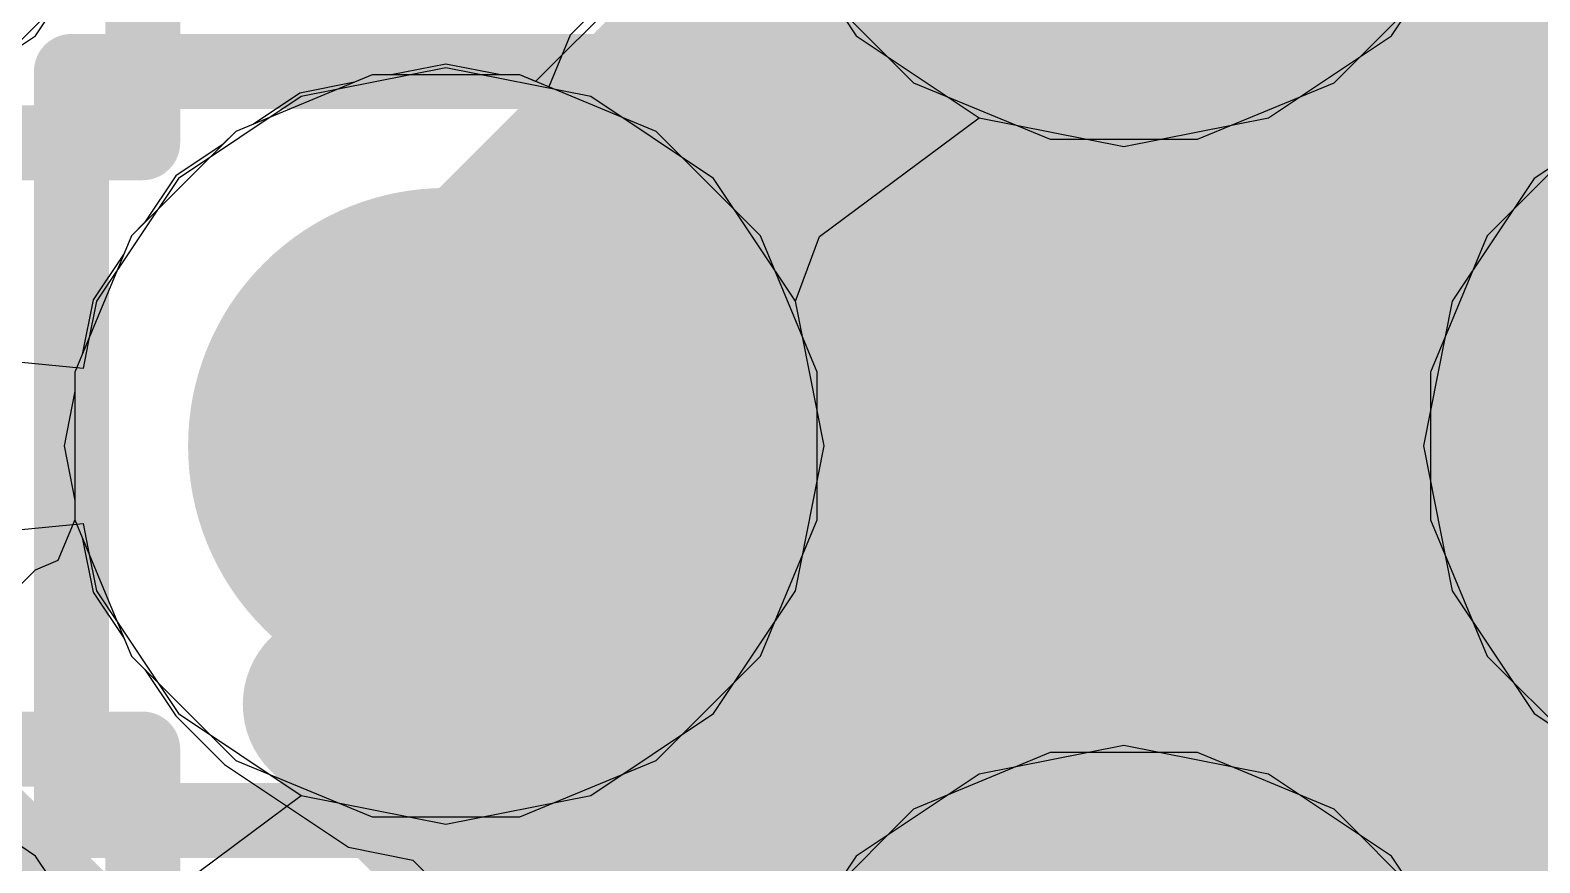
# Model space of a CAD drawing. Header units: inches. Extents: x -6 to 284, y -12 to 154.
# Drawn here: x 52.287 to 53.311, y 5.695 to 6.26 of the extents above; entities that cross this region are included whole.
import ezdxf

# ---------------------------------------------------------------- set-up
doc = ezdxf.new("R2010")
doc.units = ezdxf.units.IN
for name, color, linetype in [('Bottom Layer', 5, 'Continuous'), ('Bottom Overlay', 54, 'Continuous'), ('Bottom Paste', 16, 'Continuous'), ('Bottom Solder', 6, 'Continuous'), ('Drill Drawing', 1, 'Continuous'), ('GND-1', 16, 'Continuous'), ('GND-2', 90, 'Continuous'), ('GND-3', 216, 'Continuous'), ('GND-4', 54, 'Continuous'), ('PWR-1', 156, 'Continuous'), ('PWR-2', 130, 'Continuous'), ('Signal L1', 76, 'Continuous'), ('Signal L2', 6, 'Continuous'), ('Top Layer', 1, 'Continuous'), ('Top Paste', 8, 'Continuous'), ('Top Solder', 216, 'Continuous'), ('Via Holes', 16, 'Continuous')]:
    doc.layers.add(name, color=color, linetype=linetype)

# ---------------------------------------------------------------- blocks, each defined once
blk = doc.blocks.new('BGA_565_15_5_14_4__132')
at = {"layer": 'Top Layer'}
h = blk.add_hatch(color=1, dxfattribs=at)
edge = h.paths.add_edge_path()
edge.add_arc((2.9250005, 0.32500062), 0.12499848, 0, 360)
at = {"layer": 'Top Paste'}
h = blk.add_hatch(color=8, dxfattribs=at)
edge = h.paths.add_edge_path()
edge.add_arc((2.9250005, 0.32500062), 0.12499848, 0, 360)
at = {"layer": 'Top Solder'}
h = blk.add_hatch(color=216, dxfattribs=at)
edge = h.paths.add_edge_path()
edge.add_arc((2.9250005, 0.32500062), 0.17499838, 0, 360)
blk = doc.blocks.new('CAP_0201_B_374')
at = {"layer": 'Bottom Overlay'}
blk.add_lwpolyline([(-0.2032, -0.2286, 0.127, 0.127, 0), (-0.5334, -0.2286, 0.127, 0.127, 0)], format="xyseb", dxfattribs=at)
blk = doc.blocks.new('C___0603_B_414')
at = {"layer": 'Bottom Layer'}
blk.add_hatch(color=5, dxfattribs=at).paths.add_polyline_path([(0.3810000000000001, -0.4445), (0.3809999999999999, 0.4445), (1.143, 0.4445), (1.143, -0.4445)])
at = {"layer": 'Bottom Paste'}
blk.add_hatch(color=16, dxfattribs=at).paths.add_polyline_path([(0.3810000000000001, -0.4445), (0.3809999999999999, 0.4445), (1.143, 0.4445), (1.143, -0.4445)])
at = {"layer": 'Bottom Solder'}
blk.add_hatch(color=6, dxfattribs=at).paths.add_polyline_path([(0.3210001200000001, -0.50449988), (0.3210001199999999, 0.5044998799999999), (1.20299988, 0.50449988), (1.20299988, -0.5044998799999999)])
at = {"layer": 'Bottom Overlay'}
blk.add_lwpolyline([(0.4571999999999999, -0.5334, 0.127, 0.127, 0), (1.2446, -0.5334, 0.127, 0.127, 0)], format="xyseb", dxfattribs=at)
blk.add_lwpolyline([(0.42545, -0.5334, 0.0635, 0.0635, 1), (0.4889499999999999, -0.5334, 0.0635, 0.0635, 1)], format="xyseb", close=True, dxfattribs=at)

msp = doc.modelspace()

# ---------------------------------------------------------------- hatches: boundary and pattern name
at = {"layer": 'Bottom Layer'}
h = msp.add_hatch(color=5, dxfattribs=at)
edge = h.paths.add_edge_path()
edge.add_arc((52.56933098, 5.977877299999999), 0.1499997, 0, 360)
at = {"layer": 'GND-1'}
h = msp.add_hatch(color=16, dxfattribs=at)
edge = h.paths.add_edge_path()
edge.add_arc((52.56933098, 5.977877299999999), 0.1499997, 0, 360)
at = {"layer": 'GND-2'}
h = msp.add_hatch(color=90, dxfattribs=at)
edge = h.paths.add_edge_path()
edge.add_arc((52.56933098, 5.977877299999999), 0.1499997, 0, 360)
at = {"layer": 'GND-3'}
h = msp.add_hatch(color=216, dxfattribs=at)
edge = h.paths.add_edge_path()
edge.add_arc((52.56933098, 5.977877299999999), 0.1499997, 0, 360)
at = {"layer": 'GND-4'}
h = msp.add_hatch(color=54, dxfattribs=at)
edge = h.paths.add_edge_path()
edge.add_arc((52.56933098, 5.977877299999999), 0.1499997, 0, 360)
at = {"layer": 'PWR-1'}
h = msp.add_hatch(color=156, dxfattribs=at)
edge = h.paths.add_edge_path()
edge.add_arc((52.56933098, 5.977877299999999), 0.1499997, 0, 360)
at = {"layer": 'PWR-2'}
h = msp.add_hatch(color=130, dxfattribs=at)
edge = h.paths.add_edge_path()
edge.add_arc((52.56933098, 5.977877299999999), 0.1499997, 0, 360)
at = {"layer": 'Signal L1'}
h = msp.add_hatch(color=76, dxfattribs=at)
edge = h.paths.add_edge_path()
edge.add_arc((52.56933098, 5.977877299999999), 0.1499997, 0, 360)
at = {"layer": 'Signal L2'}
h = msp.add_hatch(color=6, dxfattribs=at)
edge = h.paths.add_edge_path()
edge.add_arc((52.56933098, 5.977877299999999), 0.1499997, 0, 360)
at = {"layer": 'Top Layer'}
h = msp.add_hatch(color=1, dxfattribs=at)
edge = h.paths.add_edge_path()
edge.add_arc((52.56933098, 5.977877299999999), 0.1499997, 0, 360)
at = {"layer": 'Via Holes'}
h = msp.add_hatch(color=7, dxfattribs=at)
edge = h.paths.add_edge_path()
edge.add_arc((52.56933098, 5.977877299999999), 0.07499858, 0, 360)

# ---------------------------------------------------------------- linework, layer by layer
at = {"layer": 'Bottom Layer'}
for p, q in [((52.78179182, 6.37673604), (52.63009285999999, 6.22503708)), ((52.56933098, 6.23685316), (52.53224698, 6.229476999999999)), ((52.60641498, 6.229476999999999), (52.56933098, 6.23685316)), ((52.50730926, 6.22451638), (52.47022525999999, 6.217140219999999)), ((52.51928536, 6.229476999999999), (52.50730926, 6.22451638)), ((52.53224698, 6.229476999999999), (52.51928536, 6.229476999999999)), ((52.6193766, 6.229476999999999), (52.60641498, 6.229476999999999)), ((52.63009285999999, 6.22503708), (52.6193766, 6.229476999999999)), ((52.47022525999999, 6.217140219999999), (52.43878768, 6.19613442)), ((52.43878768, 6.19613442), (52.42681158, 6.1911738)), ((52.42681158, 6.1911738), (52.41764472, 6.182006939999999)), ((52.41764472, 6.182006939999999), (52.38620713999999, 6.16100114)), ((52.38620713999999, 6.16100114), (52.36520134, 6.129563559999999)), ((52.36520134, 6.129563559999999), (52.35603448, 6.1203967)), ((52.35603448, 6.1203967), (52.35107386, 6.1084206)), ((52.35107386, 6.1084206), (52.33006806, 6.076983019999999)), ((52.33006806, 6.076983019999999), (52.3226919, 6.03989902)), ((52.3226919, 6.03989902), (52.31773127999999, 6.02792292)), ((52.31773127999999, 6.02792292), (52.31773127999999, 6.0149613)), ((52.31773127999999, 6.0149613), (52.31035512, 5.977877299999999)), ((52.31035512, 5.977877299999999), (52.31773127999999, 5.940793299999999)), ((52.31773127999999, 5.940793299999999), (52.31773127999999, 5.92783168)), ((52.31773127999999, 5.92783168), (52.3226919, 5.91585558)), ((52.3226919, 5.91585558), (52.33006806, 5.87877158)), ((52.33006806, 5.87877158), (52.35107386, 5.847334)), ((52.35107386, 5.847334), (52.35603448, 5.8353579)), ((52.35603448, 5.8353579), (52.36520134, 5.826191039999999)), ((52.36520134, 5.826191039999999), (52.38620713999999, 5.79475346)), ((52.38620713999999, 5.79475346), (52.41912046, 5.761840139999999)), ((52.41912046, 5.761840139999999), (52.50313858, 5.70570106)), ((52.50313858, 5.70570106), (52.54678848, 5.69701934)), ((52.54678848, 5.69701934), (52.77859904, 5.465208779999999))]:
    msp.add_line(p, q, dxfattribs=at)
for points in [[(53.02895159999999, 6.43749792, 0.254, 0.254, 0), (53.10702358, 6.35942594, 0.254, 0.254, 0)], [(53.10702358, 5.94496398, 0.254, 0.254, 0), (53.10702358, 6.35942594, 0.254, 0.254, 0)], [(52.56933098, 5.977877299999999, 0.254, 0.254, 0), (52.6022443, 5.94496398, 0.254, 0.254, 0)], [(52.6022443, 5.94496398, 0.254, 0.254, 0), (53.10702358, 5.94496398, 0.254, 0.254, 0)], [(53.02895414, 5.86689454, 0.254, 0.254, 0), (53.10702358, 5.94496398, 0.254, 0.254, 0)], [(53.02895414, 5.51825922, 0.254, 0.254, 0), (53.02895414, 5.86689454, 0.254, 0.254, 0)]]:
    msp.add_lwpolyline(points, format="xyseb", dxfattribs=at)
for points in [[(53.04352357999999, 6.35942594, 0.127, 0.127, 1), (53.17052358, 6.35942594, 0.127, 0.127, 1)], [(53.04352357999999, 6.35942594, 0.127, 0.127, 1), (53.17052358, 6.35942594, 0.127, 0.127, 1)], [(52.50583097999999, 5.977877299999999, 0.127, 0.127, 1), (52.63283098, 5.977877299999999, 0.127, 0.127, 1)], [(52.5387443, 5.94496398, 0.127, 0.127, 1), (52.66574429999999, 5.94496398, 0.127, 0.127, 1)], [(52.5387443, 5.94496398, 0.127, 0.127, 1), (52.66574429999999, 5.94496398, 0.127, 0.127, 1)], [(53.04352357999999, 5.94496398, 0.127, 0.127, 1), (53.17052358, 5.94496398, 0.127, 0.127, 1)], [(53.04352357999999, 5.94496398, 0.127, 0.127, 1), (53.17052358, 5.94496398, 0.127, 0.127, 1)], [(53.04352357999999, 5.94496398, 0.127, 0.127, 1), (53.17052358, 5.94496398, 0.127, 0.127, 1)], [(52.96545414000001, 5.86689454, 0.127, 0.127, 1), (53.09245414, 5.86689454, 0.127, 0.127, 1)], [(52.96545414000001, 5.86689454, 0.127, 0.127, 1), (53.09245414, 5.86689454, 0.127, 0.127, 1)]]:
    msp.add_lwpolyline(points, format="xyseb", close=True, dxfattribs=at)
at = {"layer": 'Drill Drawing'}
for points in [[(52.36371035999999, 6.18349792, 0.0508, 0.0508, 0), (52.36371035999999, 6.691497919999999, 0.0508, 0.0508, 0)], [(52.7749516, 6.18349792, 0.0508, 0.0508, 0), (52.7749516, 6.691497919999999, 0.0508, 0.0508, 0)], [(53.2829516, 6.18349792, 0.0508, 0.0508, 0), (53.2829516, 6.691497919999999, 0.0508, 0.0508, 0)], [(52.31533098, 6.2318773, 0.0508, 0.0508, 0), (52.82333097999999, 6.2318773, 0.0508, 0.0508, 0)], [(52.31533098, 5.7238773, 0.0508, 0.0508, 0), (52.31533098, 6.2318773, 0.0508, 0.0508, 0)], [(52.82333097999999, 5.7238773, 0.0508, 0.0508, 0), (52.82333097999999, 6.2318773, 0.0508, 0.0508, 0)], [(53.23457221999999, 6.2318773, 0.0508, 0.0508, 0), (53.74257221999999, 6.2318773, 0.0508, 0.0508, 0)], [(53.23457221999999, 5.7238773, 0.0508, 0.0508, 0), (53.23457221999999, 6.2318773, 0.0508, 0.0508, 0)], [(51.85571035999999, 6.18349792, 0.0508, 0.0508, 0), (52.36371035999999, 6.18349792, 0.0508, 0.0508, 0)], [(52.7749516, 6.18349792, 0.0508, 0.0508, 0), (53.2829516, 6.18349792, 0.0508, 0.0508, 0)], [(51.85571035999999, 5.77225922, 0.0508, 0.0508, 0), (52.36371035999999, 5.77225922, 0.0508, 0.0508, 0)], [(52.36371035999999, 5.26425922, 0.0508, 0.0508, 0), (52.36371035999999, 5.77225922, 0.0508, 0.0508, 0)], [(52.77495414, 5.77225922, 0.0508, 0.0508, 0), (53.28295413999999, 5.77225922, 0.0508, 0.0508, 0)], [(52.77495414, 5.26425922, 0.0508, 0.0508, 0), (52.77495414, 5.77225922, 0.0508, 0.0508, 0)], [(53.28295413999999, 5.26425922, 0.0508, 0.0508, 0), (53.28295413999999, 5.77225922, 0.0508, 0.0508, 0)], [(52.31533098, 5.7238773, 0.0508, 0.0508, 0), (52.82333097999999, 5.7238773, 0.0508, 0.0508, 0)], [(53.23457221999999, 5.7238773, 0.0508, 0.0508, 0), (53.74257221999999, 5.7238773, 0.0508, 0.0508, 0)]]:
    msp.add_lwpolyline(points, format="xyseb", dxfattribs=at)
for points in [[(52.30263097999999, 6.2318773, 0.0254, 0.0254, 1), (52.32803098, 6.2318773, 0.0254, 0.0254, 1)], [(52.30263097999999, 6.2318773, 0.0254, 0.0254, 1), (52.32803098, 6.2318773, 0.0254, 0.0254, 1)], [(52.81063097999999, 6.2318773, 0.0254, 0.0254, 1), (52.83603098, 6.2318773, 0.0254, 0.0254, 1)], [(52.81063097999999, 6.2318773, 0.0254, 0.0254, 1), (52.83603098, 6.2318773, 0.0254, 0.0254, 1)], [(53.22187222, 6.2318773, 0.0254, 0.0254, 1), (53.24727222, 6.2318773, 0.0254, 0.0254, 1)], [(53.22187222, 6.2318773, 0.0254, 0.0254, 1), (53.24727222, 6.2318773, 0.0254, 0.0254, 1)], [(52.35101036, 6.18349792, 0.0254, 0.0254, 1), (52.37641035999999, 6.18349792, 0.0254, 0.0254, 1)], [(52.35101036, 6.18349792, 0.0254, 0.0254, 1), (52.37641035999999, 6.18349792, 0.0254, 0.0254, 1)], [(52.76225159999999, 6.18349792, 0.0254, 0.0254, 1), (52.78765159999999, 6.18349792, 0.0254, 0.0254, 1)], [(52.76225159999999, 6.18349792, 0.0254, 0.0254, 1), (52.78765159999999, 6.18349792, 0.0254, 0.0254, 1)], [(53.27025159999999, 6.18349792, 0.0254, 0.0254, 1), (53.29565159999999, 6.18349792, 0.0254, 0.0254, 1)], [(53.27025159999999, 6.18349792, 0.0254, 0.0254, 1), (53.29565159999999, 6.18349792, 0.0254, 0.0254, 1)], [(52.35101036, 5.77225922, 0.0254, 0.0254, 1), (52.37641035999999, 5.77225922, 0.0254, 0.0254, 1)], [(52.35101036, 5.77225922, 0.0254, 0.0254, 1), (52.37641035999999, 5.77225922, 0.0254, 0.0254, 1)], [(52.76225414, 5.77225922, 0.0254, 0.0254, 1), (52.78765414, 5.77225922, 0.0254, 0.0254, 1)], [(52.76225414, 5.77225922, 0.0254, 0.0254, 1), (52.78765414, 5.77225922, 0.0254, 0.0254, 1)], [(53.27025413999999, 5.77225922, 0.0254, 0.0254, 1), (53.29565414, 5.77225922, 0.0254, 0.0254, 1)], [(53.27025413999999, 5.77225922, 0.0254, 0.0254, 1), (53.29565414, 5.77225922, 0.0254, 0.0254, 1)], [(52.30263097999999, 5.7238773, 0.0254, 0.0254, 1), (52.32803098, 5.7238773, 0.0254, 0.0254, 1)], [(52.30263097999999, 5.7238773, 0.0254, 0.0254, 1), (52.32803098, 5.7238773, 0.0254, 0.0254, 1)], [(52.81063097999999, 5.7238773, 0.0254, 0.0254, 1), (52.83603098, 5.7238773, 0.0254, 0.0254, 1)], [(52.81063097999999, 5.7238773, 0.0254, 0.0254, 1), (52.83603098, 5.7238773, 0.0254, 0.0254, 1)], [(53.22187222, 5.7238773, 0.0254, 0.0254, 1), (53.24727222, 5.7238773, 0.0254, 0.0254, 1)], [(53.22187222, 5.7238773, 0.0254, 0.0254, 1), (53.24727222, 5.7238773, 0.0254, 0.0254, 1)]]:
    msp.add_lwpolyline(points, format="xyseb", close=True, dxfattribs=at)
at = {"layer": 'GND-1'}
for p, q in [((52.81565509999999, 6.29497852), (52.88643219999999, 6.22420142)), ((53.171471, 6.22420142), (53.2422481, 6.29497852)), ((52.51928536, 6.229476999999999), (52.42681158, 6.1911738)), ((52.6193766, 6.229476999999999), (52.51928536, 6.229476999999999)), ((52.71185038, 6.1911738), (52.6193766, 6.229476999999999)), ((52.88643219999999, 6.22420142), (52.97890597999999, 6.185898219999999)), ((53.07899721999999, 6.185898219999999), (53.171471, 6.22420142)), ((52.42681158, 6.1911738), (52.35603448, 6.1203967)), ((52.78262748, 6.1203967), (52.71185038, 6.1911738)), ((52.97890597999999, 6.185898219999999), (53.07899721999999, 6.185898219999999)), ((53.34605282, 6.1911738), (53.27527572, 6.1203967)), ((52.35603448, 6.1203967), (52.31773127999999, 6.02792292)), ((52.82093068, 6.02792292), (52.78262748, 6.1203967)), ((53.27527572, 6.1203967), (53.23697252, 6.02792292)), ((52.31773127999999, 6.02792292), (52.31773127999999, 5.92783168)), ((52.82093068, 5.92783168), (52.82093068, 6.02792292)), ((53.23697252, 6.02792292), (53.23697252, 5.92783168)), ((52.31773127999999, 5.92783168), (52.35603448, 5.8353579)), ((52.78262748, 5.8353579), (52.82093068, 5.92783168)), ((53.23697252, 5.92783168), (53.27527572, 5.8353579)), ((52.35603448, 5.8353579), (52.42681158, 5.764580799999999)), ((52.71185038, 5.764580799999999), (52.78262748, 5.8353579)), ((53.27527572, 5.8353579), (53.34605282, 5.764580799999999)), ((52.42681158, 5.764580799999999), (52.51928536, 5.7262776)), ((52.6193766, 5.7262776), (52.71185038, 5.764580799999999)), ((52.97890852, 5.76985892), (52.88643474, 5.73155572)), ((53.07899976, 5.76985892), (52.97890852, 5.76985892)), ((53.17147354, 5.73155572), (53.07899976, 5.76985892)), ((52.51928536, 5.7262776), (52.6193766, 5.7262776)), ((52.88643474, 5.73155572), (52.81565764, 5.660778619999999)), ((53.24225063999999, 5.660778619999999), (53.17147354, 5.73155572))]:
    msp.add_line(p, q, dxfattribs=at)
at = {"layer": 'GND-2'}
for p, q in [((52.81565509999999, 6.29497852), (52.88643219999999, 6.22420142)), ((53.171471, 6.22420142), (53.2422481, 6.29497852)), ((52.51928536, 6.229476999999999), (52.42681158, 6.1911738)), ((52.6193766, 6.229476999999999), (52.51928536, 6.229476999999999)), ((52.71185038, 6.1911738), (52.6193766, 6.229476999999999)), ((52.88643219999999, 6.22420142), (52.97890597999999, 6.185898219999999)), ((53.07899721999999, 6.185898219999999), (53.171471, 6.22420142)), ((52.42681158, 6.1911738), (52.35603448, 6.1203967)), ((52.78262748, 6.1203967), (52.71185038, 6.1911738)), ((52.97890597999999, 6.185898219999999), (53.07899721999999, 6.185898219999999)), ((53.34605282, 6.1911738), (53.27527572, 6.1203967)), ((52.35603448, 6.1203967), (52.31773127999999, 6.02792292)), ((52.82093068, 6.02792292), (52.78262748, 6.1203967)), ((53.27527572, 6.1203967), (53.23697252, 6.02792292)), ((52.31773127999999, 6.02792292), (52.31773127999999, 5.92783168)), ((52.82093068, 5.92783168), (52.82093068, 6.02792292)), ((53.23697252, 6.02792292), (53.23697252, 5.92783168)), ((52.31773127999999, 5.92783168), (52.35603448, 5.8353579)), ((52.78262748, 5.8353579), (52.82093068, 5.92783168)), ((53.23697252, 5.92783168), (53.27527572, 5.8353579)), ((52.35603448, 5.8353579), (52.42681158, 5.764580799999999)), ((52.71185038, 5.764580799999999), (52.78262748, 5.8353579)), ((53.27527572, 5.8353579), (53.34605282, 5.764580799999999)), ((52.42681158, 5.764580799999999), (52.51928536, 5.7262776)), ((52.6193766, 5.7262776), (52.71185038, 5.764580799999999)), ((52.97890852, 5.76985892), (52.88643474, 5.73155572)), ((53.07899976, 5.76985892), (52.97890852, 5.76985892)), ((53.17147354, 5.73155572), (53.07899976, 5.76985892)), ((52.51928536, 5.7262776), (52.6193766, 5.7262776)), ((52.88643474, 5.73155572), (52.81565764, 5.660778619999999)), ((53.24225063999999, 5.660778619999999), (53.17147354, 5.73155572))]:
    msp.add_line(p, q, dxfattribs=at)
at = {"layer": 'GND-3'}
for p, q in [((52.81565509999999, 6.29497852), (52.88643219999999, 6.22420142)), ((53.171471, 6.22420142), (53.2422481, 6.29497852)), ((52.51928536, 6.229476999999999), (52.42681158, 6.1911738)), ((52.6193766, 6.229476999999999), (52.51928536, 6.229476999999999)), ((52.71185038, 6.1911738), (52.6193766, 6.229476999999999)), ((52.88643219999999, 6.22420142), (52.97890597999999, 6.185898219999999)), ((53.07899721999999, 6.185898219999999), (53.171471, 6.22420142)), ((52.42681158, 6.1911738), (52.35603448, 6.1203967)), ((52.78262748, 6.1203967), (52.71185038, 6.1911738)), ((52.97890597999999, 6.185898219999999), (53.07899721999999, 6.185898219999999)), ((53.34605282, 6.1911738), (53.27527572, 6.1203967)), ((52.35603448, 6.1203967), (52.31773127999999, 6.02792292)), ((52.82093068, 6.02792292), (52.78262748, 6.1203967)), ((53.27527572, 6.1203967), (53.23697252, 6.02792292)), ((52.31773127999999, 6.02792292), (52.31773127999999, 5.92783168)), ((52.82093068, 5.92783168), (52.82093068, 6.02792292)), ((53.23697252, 6.02792292), (53.23697252, 5.92783168)), ((52.31773127999999, 5.92783168), (52.35603448, 5.8353579)), ((52.78262748, 5.8353579), (52.82093068, 5.92783168)), ((53.23697252, 5.92783168), (53.27527572, 5.8353579)), ((52.35603448, 5.8353579), (52.42681158, 5.764580799999999)), ((52.71185038, 5.764580799999999), (52.78262748, 5.8353579)), ((53.27527572, 5.8353579), (53.34605282, 5.764580799999999)), ((52.42681158, 5.764580799999999), (52.51928536, 5.7262776)), ((52.6193766, 5.7262776), (52.71185038, 5.764580799999999)), ((52.97890852, 5.76985892), (52.88643474, 5.73155572)), ((53.07899976, 5.76985892), (52.97890852, 5.76985892)), ((53.17147354, 5.73155572), (53.07899976, 5.76985892)), ((52.51928536, 5.7262776), (52.6193766, 5.7262776)), ((52.88643474, 5.73155572), (52.81565764, 5.660778619999999)), ((53.24225063999999, 5.660778619999999), (53.17147354, 5.73155572))]:
    msp.add_line(p, q, dxfattribs=at)
at = {"layer": 'GND-4'}
for p, q in [((52.81565509999999, 6.29497852), (52.88643219999999, 6.22420142)), ((53.171471, 6.22420142), (53.2422481, 6.29497852)), ((52.51928536, 6.229476999999999), (52.42681158, 6.1911738)), ((52.6193766, 6.229476999999999), (52.51928536, 6.229476999999999)), ((52.71185038, 6.1911738), (52.6193766, 6.229476999999999)), ((52.88643219999999, 6.22420142), (52.97890597999999, 6.185898219999999)), ((53.07899721999999, 6.185898219999999), (53.171471, 6.22420142)), ((52.42681158, 6.1911738), (52.35603448, 6.1203967)), ((52.78262748, 6.1203967), (52.71185038, 6.1911738)), ((52.97890597999999, 6.185898219999999), (53.07899721999999, 6.185898219999999)), ((53.34605282, 6.1911738), (53.27527572, 6.1203967)), ((52.35603448, 6.1203967), (52.31773127999999, 6.02792292)), ((52.82093068, 6.02792292), (52.78262748, 6.1203967)), ((53.27527572, 6.1203967), (53.23697252, 6.02792292)), ((52.31773127999999, 6.02792292), (52.31773127999999, 5.92783168)), ((52.82093068, 5.92783168), (52.82093068, 6.02792292)), ((53.23697252, 6.02792292), (53.23697252, 5.92783168)), ((52.31773127999999, 5.92783168), (52.35603448, 5.8353579)), ((52.78262748, 5.8353579), (52.82093068, 5.92783168)), ((53.23697252, 5.92783168), (53.27527572, 5.8353579)), ((52.35603448, 5.8353579), (52.42681158, 5.764580799999999)), ((52.71185038, 5.764580799999999), (52.78262748, 5.8353579)), ((53.27527572, 5.8353579), (53.34605282, 5.764580799999999)), ((52.42681158, 5.764580799999999), (52.51928536, 5.7262776)), ((52.6193766, 5.7262776), (52.71185038, 5.764580799999999)), ((52.97890852, 5.76985892), (52.88643474, 5.73155572)), ((53.07899976, 5.76985892), (52.97890852, 5.76985892)), ((53.17147354, 5.73155572), (53.07899976, 5.76985892)), ((52.51928536, 5.7262776), (52.6193766, 5.7262776)), ((52.88643474, 5.73155572), (52.81565764, 5.660778619999999)), ((53.24225063999999, 5.660778619999999), (53.17147354, 5.73155572))]:
    msp.add_line(p, q, dxfattribs=at)
at = {"layer": 'PWR-1'}
for p, q in [((52.29110445999999, 6.25610382), (52.34671268, 6.339329459999999)), ((52.79194928, 6.339329459999999), (52.84755749999999, 6.25610382)), ((53.21034569999999, 6.25610382), (53.26595392, 6.339329459999999)), ((52.20787882, 6.2004956), (52.29110445999999, 6.25610382)), ((52.84755749999999, 6.25610382), (52.93078314, 6.2004956)), ((53.12712006, 6.2004956), (53.21034569999999, 6.25610382)), ((52.56933098, 6.23440714), (52.47116251999999, 6.21487962)), ((52.66749944, 6.21487962), (52.56933098, 6.23440714)), ((52.47116251999999, 6.21487962), (52.38793687999999, 6.1592714)), ((52.75072508, 6.1592714), (52.66749944, 6.21487962)), ((53.39040376, 6.21487962), (53.30717812, 6.1592714)), ((52.93078314, 6.2004956), (53.02895159999999, 6.18096808)), ((53.02895159999999, 6.18096808), (53.12712006, 6.2004956)), ((52.38793687999999, 6.1592714), (52.33232865999999, 6.07604576)), ((52.8063333, 6.07604576), (52.75072508, 6.1592714)), ((53.30717812, 6.1592714), (53.2515699, 6.07604576)), ((52.33232865999999, 6.07604576), (52.32654508, 6.046970379999999)), ((52.82586082, 5.977877299999999), (52.8063333, 6.07604576)), ((53.2515699, 6.07604576), (53.23204238, 5.977877299999999)), ((52.32324308, 6.03040196), (52.20867384, 6.04168718)), ((52.32654508, 6.046970379999999), (52.32324308, 6.03040196)), ((52.8063333, 5.87970884), (52.82586082, 5.977877299999999)), ((53.23204238, 5.977877299999999), (53.2515699, 5.87970884)), ((52.20867384, 5.914067419999999), (52.32324308, 5.92535264)), ((52.32324308, 5.92535264), (52.32654508, 5.908786759999999)), ((52.32654508, 5.908786759999999), (52.33232865999999, 5.87970884)), ((52.33232865999999, 5.87970884), (52.38793687999999, 5.7964832)), ((52.75072508, 5.7964832), (52.8063333, 5.87970884)), ((53.2515699, 5.87970884), (53.30717812, 5.7964832)), ((52.38793687999999, 5.7964832), (52.47116251999999, 5.740874979999999)), ((52.66749944, 5.740874979999999), (52.75072508, 5.7964832)), ((53.30717812, 5.7964832), (53.39040376, 5.740874979999999)), ((53.02895414, 5.77478906), (52.93078568, 5.75526154)), ((53.1271226, 5.75526154), (53.02895414, 5.77478906)), ((52.29110445999999, 5.699653319999999), (52.20787882, 5.75526154)), ((52.93078568, 5.75526154), (52.84756003999999, 5.699653319999999)), ((53.21034824, 5.699653319999999), (53.1271226, 5.75526154)), ((52.47116251999999, 5.740874979999999), (52.56933098, 5.72134746)), ((52.56933098, 5.72134746), (52.66749944, 5.740874979999999)), ((52.34671268, 5.616427679999999), (52.29110445999999, 5.699653319999999)), ((52.84756003999999, 5.699653319999999), (52.79195181999999, 5.616427679999999)), ((53.26595646, 5.616427679999999), (53.21034824, 5.699653319999999))]:
    msp.add_line(p, q, dxfattribs=at)
at = {"layer": 'PWR-2'}
for p, q in [((52.29110445999999, 6.25610382), (52.34671268, 6.339329459999999)), ((52.20787882, 6.2004956), (52.29110445999999, 6.25610382)), ((52.29110445999999, 5.699653319999999), (52.20787882, 5.75526154)), ((52.34671268, 5.616427679999999), (52.29110445999999, 5.699653319999999))]:
    msp.add_line(p, q, dxfattribs=at)
at = {"layer": 'Signal L2'}
for p, q in [((52.75035424, 6.35330708), (52.65352182, 6.256474659999999)), ((53.21034569999999, 6.25610382), (53.26595392, 6.339329459999999)), ((52.25222976, 6.22420142), (52.32300686, 6.29497852)), ((52.65352182, 6.256474659999999), (52.63897523999999, 6.22135916)), ((53.12712006, 6.2004956), (53.21034569999999, 6.25610382)), ((52.51928536, 6.229476999999999), (52.42681158, 6.1911738)), ((52.6193766, 6.229476999999999), (52.51928536, 6.229476999999999)), ((52.63897523999999, 6.22135916), (52.6193766, 6.229476999999999)), ((53.39040376, 6.21487962), (53.30717812, 6.1592714)), ((52.82266804, 6.1199903), (52.93078568, 6.2004956)), ((52.93078568, 6.2004956), (53.02895159999999, 6.18096808)), ((53.02895159999999, 6.18096808), (53.12712006, 6.2004956)), ((52.42681158, 6.1911738), (52.35603448, 6.1203967)), ((53.30717812, 6.1592714), (53.2515699, 6.07604576)), ((52.35603448, 6.1203967), (52.31773127999999, 6.02792292)), ((52.8063333, 6.07604322), (52.82266804, 6.1199903)), ((52.82586082, 5.977877299999999), (52.8063333, 6.07604322)), ((53.2515699, 6.07604576), (53.23204238, 5.977877299999999)), ((52.31773127999999, 6.02792292), (52.31773127999999, 5.92783422)), ((52.8063333, 5.87970884), (52.82586082, 5.977877299999999)), ((53.23204238, 5.977877299999999), (53.2515699, 5.87970884)), ((52.31773127999999, 5.92783422), (52.30624793999999, 5.90011266)), ((52.30624793999999, 5.90011266), (52.29073361999999, 5.89368646)), ((52.29073361999999, 5.89368646), (52.1939012, 5.796854039999999)), ((52.75072508, 5.7964832), (52.8063333, 5.87970884)), ((53.2515699, 5.87970884), (53.30717812, 5.7964832)), ((52.66749944, 5.740874979999999), (52.75072508, 5.7964832)), ((53.30717812, 5.7964832), (53.39040376, 5.740874979999999)), ((53.02895414, 5.77478906), (52.93078568, 5.75526154)), ((53.1271226, 5.75526154), (53.02895414, 5.77478906)), ((52.93078568, 5.75526154), (52.84756003999999, 5.699653319999999)), ((53.21034824, 5.699653319999999), (53.1271226, 5.75526154)), ((52.36304996000001, 5.66036968), (52.47116506, 5.740874979999999)), ((52.47116506, 5.740874979999999), (52.56933098, 5.72134746)), ((52.56933098, 5.72134746), (52.66749944, 5.740874979999999)), ((52.84756003999999, 5.699653319999999), (52.79195181999999, 5.616427679999999)), ((53.26595646, 5.616427679999999), (53.21034824, 5.699653319999999))]:
    msp.add_line(p, q, dxfattribs=at)
at = {"layer": 'Top Layer'}
for points in [[(52.56943512, 5.977836659999999, 0.254, 0.254, 0), (53.02905573999999, 6.437457279999999, 0.254, 0.254, 0)], [(53.02905573999999, 6.437457279999999, 0.254, 0.254, 0), (53.48867636, 5.977836659999999, 0.254, 0.254, 0)], [(52.56943512, 5.977836659999999, 0.254, 0.254, 0), (53.0290532, 5.518218579999999, 0.254, 0.254, 0)], [(53.02905828, 5.518218579999999, 0.254, 0.254, 0), (53.48867636, 5.977836659999999, 0.254, 0.254, 0)]]:
    msp.add_lwpolyline(points, format="xyseb", dxfattribs=at)
msp.add_lwpolyline([(52.50593512, 5.977836659999999, 0.127, 0.127, 1), (52.63293512, 5.977836659999999, 0.127, 0.127, 1)], format="xyseb", close=True, dxfattribs=at)
msp.add_lwpolyline([(52.50593512, 5.977836659999999, 0.127, 0.127, 1), (52.63293512, 5.977836659999999, 0.127, 0.127, 1)], format="xyseb", close=True, dxfattribs=at)

# ---------------------------------------------------------------- block references
for name, p, rotation in [('BGA_565_15_5_14_4__132', (54.40792014, 8.2759296), 225), ('C___0603_B_414', (52.54893732, 6.50309342), 315), ('CAP_0201_B_374', (51.8539476, 5.75955922), 135)]:
    msp.add_blockref(name, p, dxfattribs=dict(rotation=rotation))

doc.saveas('drawing.dxf')
